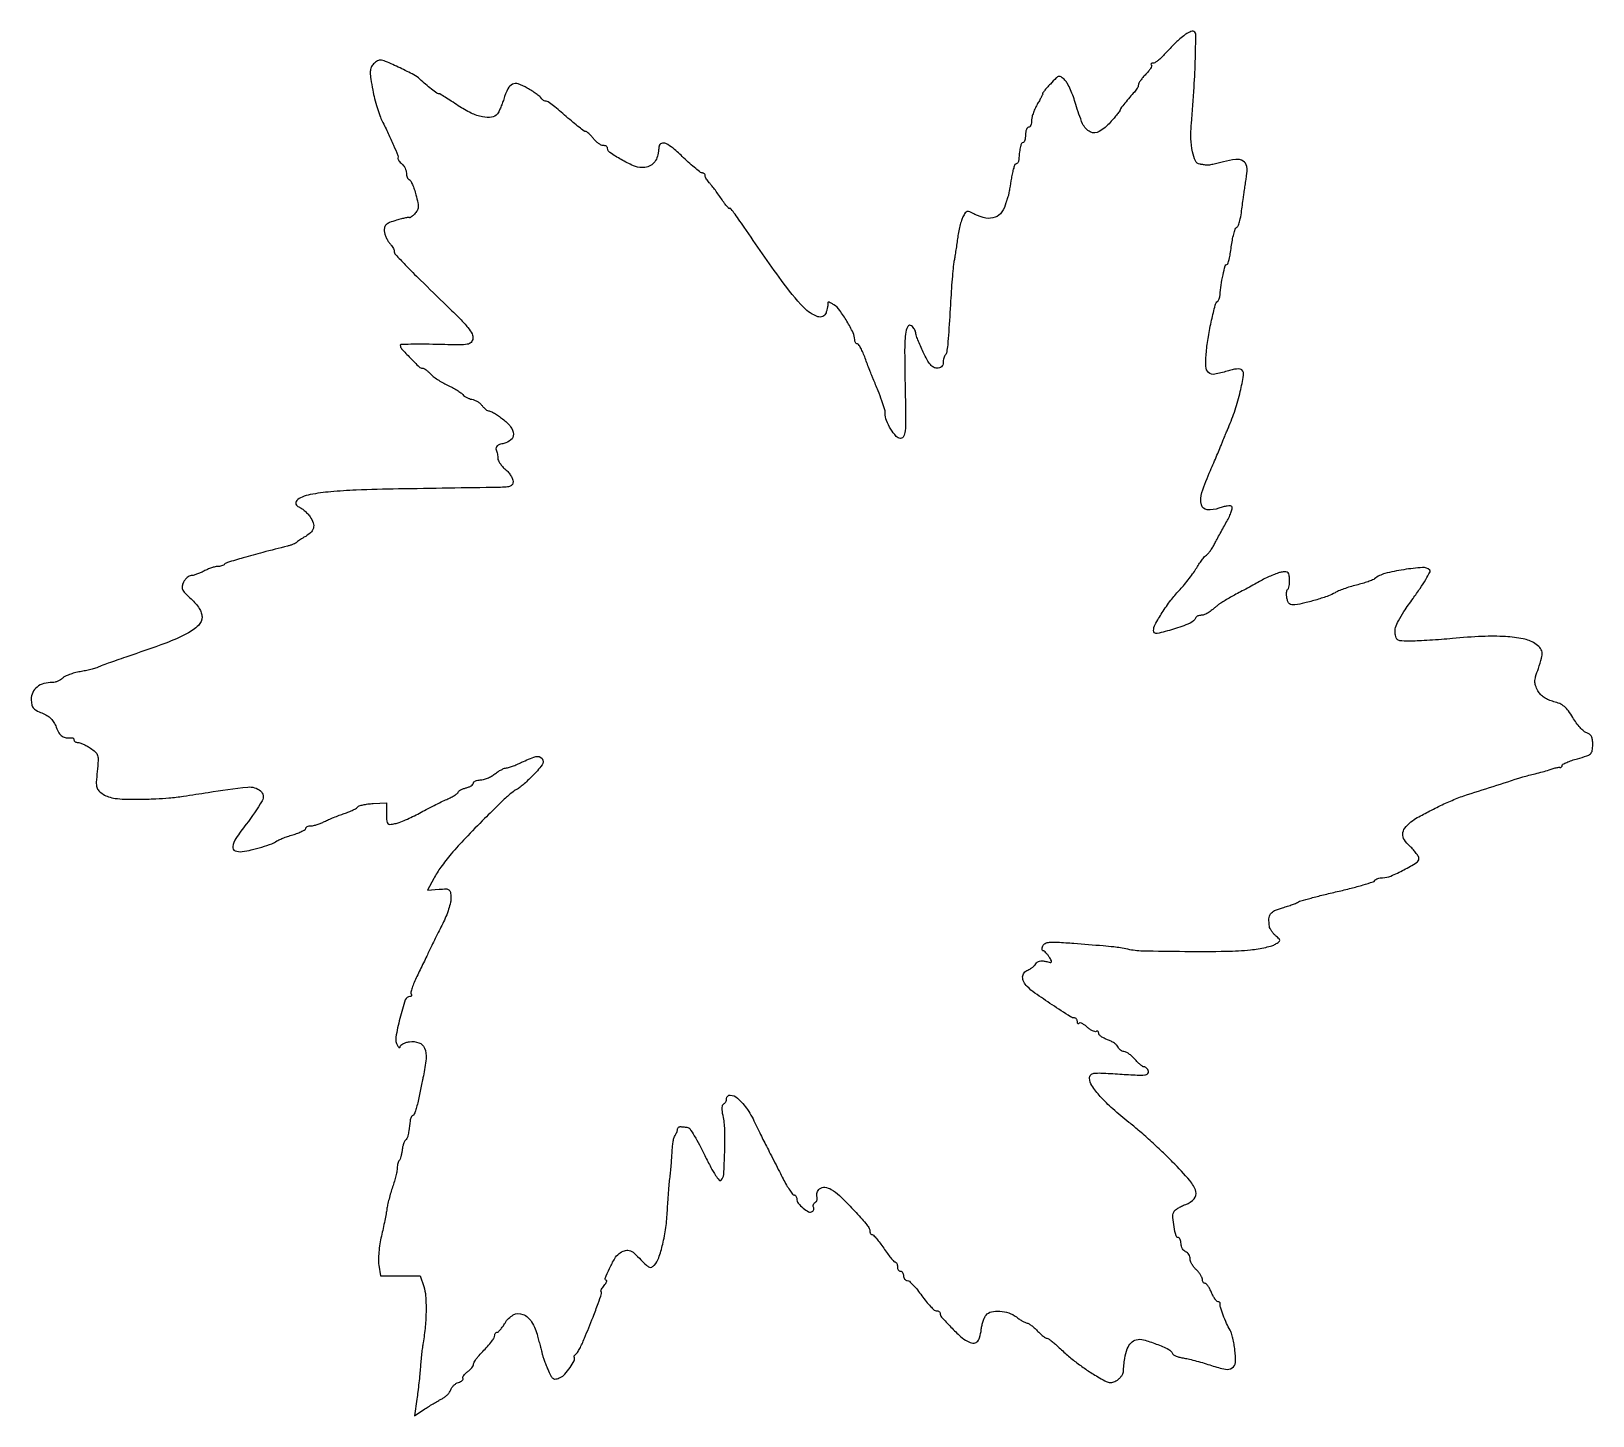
# Model space of a CAD drawing. Extents: x 0 to 512, y 0 to 453.
import ezdxf

# ---------------------------------------------------------------- set-up
doc = ezdxf.new("R2010")
doc.units = 0

msp = doc.modelspace()

# ---------------------------------------------------------------- linework, layer by layer
msp.add_lwpolyline([(377.879077, 452.004453, 0.006405), (376.250128, 450.631215, 0.015338), (375.087496, 449.561258, 0.010354), (373.754947, 448.202079, 0.00164), (371.204545, 445.472727, -0.022375), (370.24348, 444.526126, -0.026657), (369.254025, 443.726364, -0.026981), (368.364289, 443.152898, -0.130375), (367.787879, 443, 0.054381), (367.399441, 442.957627, 0.163687), (367.174053, 442.82197, 0.257031), (367.133659, 442.624046, 0.12148), (367.272727, 442.393939, -0.296678), (367.354714, 442.006595, -0.043441), (366.984186, 441.249337, -0.037451), (366.330395, 440.327224, -0.02345), (365.439394, 439.348485, 0.019351), (364.505454, 438.339314, 0.023665), (363.716572, 437.324283, 0.023136), (363.144796, 436.426509, 0.130949), (363, 435.883117, -0.088463), (362.913383, 435.397384, -0.034304), (362.632812, 434.77166, -0.032633), (362.228359, 434.119818, -0.034696), (361.75, 433.540163, 0.011717), (360.180286, 431.806747, 0.00979), (358.594214, 429.896205, 0.004383), (357.166055, 428.073128, 0.165424), (357, 427.584956, -0.166475), (356.912102, 427.328275, -0.003461), (356.0647, 426.251538, -0.007688), (355.036235, 425.00305, -0.005053), (353.816001, 423.596387, -0.074928), (350.186341, 420.5604, -0.262644), (347.249551, 420.462553, -0.17209), (344.744935, 423.153367, -0.033459), (342.486748, 429.5, 0.017978), (341.703522, 431.937531, 0.018245), (340.750636, 434.300317, 0.018367), (339.773759, 436.289212, 0.068135), (338.953351, 437.415972, 0.036181), (337.746414, 438.502753, 0.232977), (336.965613, 438.663424, 0.132415), (336.099151, 438.169456, 0.0095), (334.155041, 436.165972, 0.006124), (333.047845, 434.951225, 0.011204), (332.179872, 433.930004, 0.00686), (331.530851, 433.107977, 0.621878), (331.584092, 433, -0.542187), (331.663402, 432.87819, -0.009937), (331.274981, 432.045313, -0.014675), (330.721647, 430.996822, -0.008147), (329.98904, 429.75, 0.026842), (329.230257, 428.340555, 0.023449), (328.588462, 426.79375, 0.024138), (328.141434, 425.339059, 0.062133), (328.003738, 424.25, -0.042505), (327.928937, 423.388611, -0.062087), (327.707348, 422.660937, -0.081463), (327.38265, 422.16769, -0.209499), (327, 422, 0.226478), (326.617064, 421.817169, 0.074992), (326.29375, 421.265625, 0.057076), (326.073116, 420.457356, 0.038131), (326, 419.5, -0.029839), (325.942789, 418.5422, -0.046466), (325.768761, 417.734375, -0.058827), (325.515685, 417.171555, -0.263536), (325.212804, 417, 0.285421), (324.734519, 416.70276, 0.053315), (324.361998, 415.689012, 0.03186), (324.047896, 413.981553, 0.008666), (323.771361, 411.25, -0.0589), (323.673855, 410.77199, -0.073326), (323.470628, 410.367188, -0.088056), (323.197328, 410.09494, -0.153133), (322.894606, 410, 0.303575), (322.554577, 409.772594, 0.019856), (322.125401, 408.604688, 0.023467), (321.708203, 407.070573, 0.014868), (321.360206, 405.25, -0.001199), (320.800049, 401.812478, -0.008729), (320.498518, 400.16842, -0.018169), (320.261373, 399.17874, -0.048069), (320, 398.5, 0.025132), (319.892725, 398.255456, 0.011472), (319.77631, 397.926563, 0.011327), (319.669248, 397.57373, 0.015305), (319.589565, 397.25, -0.099291), (318.277963, 394.221258, -0.152538), (316.040392, 392.479462, -0.136745), (313.012639, 392.215673, -0.073552), (309.442363, 393.445524, 0.018276), (307.737624, 394.252315, 0.15249), (306.898608, 394.338899, 0.193019), (306.261194, 393.920227, 0.032438), (305.491009, 392.645308, 0.04417), (304.999547, 391.450707, 0.014233), (304.481745, 389.605255, 0.014072), (304.019827, 387.50955, 0.015324), (303.69132, 385.449784, -0.003073), (303.411866, 383.371386, -0.002756), (303.096969, 381.219624, -0.002763), (302.793, 379.291319, -0.008652), (302.559117, 378, 0.024646), (302.332048, 376.468549, 0.003139), (302.027088, 373.15, 0.003672), (301.71857, 369.203488, 0.003048), (301.446741, 365, -0.000979), (300.836518, 354.915911, -0.009571), (300.488846, 350.661526, -0.018573), (300.158989, 348.283353, -0.153805), (299.661478, 347.328145, 0.097749), (299.406883, 346.948327, 0.034129), (299.194309, 346.322434, 0.032347), (299.048782, 345.583709, 0.032471), (299, 344.833333, -0.087221), (298.863092, 344.054472, -0.123665), (298.470999, 343.474014, -0.11482), (297.825882, 343.119914, -0.068445), (296.953995, 343, -0.136824), (295.861348, 343.304705, -0.080001), (294.817715, 344.190153, -0.050792), (293.727194, 345.763634, -0.01721), (292.463764, 348.25, -0.007439), (291.52698, 350.342964, -0.009662), (290.73466, 352.289032, -0.007635), (290.131129, 353.931931, -0.082215), (290.009769, 354.627555, 0.093143), (289.908646, 355.141129, 0.041861), (289.599906, 355.758321, 0.039519), (289.153816, 356.374661, 0.04317), (288.628208, 356.893597, 0.477509), (287.401329, 356.647114, 0.095394), (286.658612, 354.170285, 0.026624), (286.378443, 348.324023, 0.003747), (286.533539, 336.25, -0.002132), (286.693965, 326.271298, -0.02578), (286.541599, 322.439012, -0.088331), (286.046418, 320.632175, -0.289477), (285.045991, 320, -0.215748), (283.581486, 320.662778, -0.043393), (281.843967, 323.025414, -0.044977), (280.450392, 325.856102, -0.092155), (280, 328.279005, 0.073734), (279.794226, 329.666806, 0.011358), (278.923151, 332.320967, 0.011476), (277.665932, 335.633058, 0.006932), (276.032841, 339.5, -0.009271), (275.584318, 340.576061, -0.002467), (274.909752, 342.307813, -0.002501), (274.162207, 344.284766, -0.002575), (273.441808, 346.25, 0.015065), (272.722545, 348.07011, 0.022686), (271.97779, 349.604688, 0.019075), (271.286684, 350.769902, 0.254625), (270.864142, 351, -0.153158), (270.534579, 351.103375, -0.098073), (270.253842, 351.394423, -0.080716), (270.064428, 351.829316, -0.062502), (270, 352.342716, 0.112579), (269.476628, 354.637725, 0.02223), (267.466495, 358.380337, 0.023403), (265.102694, 361.955963, 0.088664), (263.172932, 363.801171, 0.021208), (262.314278, 364.320233, 0.052812), (261.638084, 364.602773, 0.138997), (261.261134, 364.608065, 0.41633), (261.145912, 364.406641, -0.087174), (261.19342, 363.910663, -0.021335), (261.093948, 363.093112, -0.02121), (260.897163, 362.152115, -0.019753), (260.617474, 361.20821, -0.422776), (257.865486, 359.901667, -0.113114), (253.349158, 362.873467, -0.035358), (245.967327, 371.76573, -0.006495), (233.75, 389.276792, 0.005428), (231.926901, 391.901752, 0.010343), (230.395312, 393.964934, 0.007682), (229.188305, 395.474032, 0.703243), (229, 395.40636, -0.651594), (228.824823, 395.32901, -0.029493), (228.208526, 395.96123, -0.02018), (227.340635, 397.04926, -0.009527), (226.305622, 398.517865, 0.006338), (225.178297, 400.139316, 0.006495), (224.019191, 401.718418, 0.006319), (222.978538, 403.062536, 0.026986), (222.305622, 403.821429, -0.031643), (221.80597, 404.395597, -0.031776), (221.383526, 405.027455, -0.033485), (221.088804, 405.624046, -0.09829), (221, 406.071429, 0.100426), (220.928101, 406.425788, 0.098261), (220.723525, 406.727232, 0.097612), (220.418022, 406.929157, 0.097667), (220.058808, 407, -0.164128), (219.482635, 407.194369, -0.007857), (217.862214, 408.46875, -0.012161), (215.9691, 410.084315, -0.008396), (213.902715, 412, 0.016234), (210.43428, 415.115837, 0.066027), (208.047611, 416.637447, 0.195943), (206.616847, 416.707216, 0.285197), (205.847686, 415.75, -0.000832), (205.779549, 415.198468, -0.000572), (205.70055, 414.573438, -0.000577), (205.623136, 413.972057, -0.001176), (205.560687, 413.5, -0.080191), (204.964081, 411.528962, -0.098771), (203.802426, 410.003611, -0.100976), (202.167107, 409.063462, -0.087451), (200.206326, 408.775071, -0.095405), (197.440591, 409.389648, -0.026798), (193.463664, 411.37229, -0.021027), (189.765727, 413.680973, -0.247538), (189, 415.132886, 0.16149), (188.890315, 415.463635, 0.096416), (188.580695, 415.745285, 0.077861), (188.118493, 415.935538, 0.058836), (187.57258, 416, -0.116049), (186.898522, 416.158584, -0.039326), (186.029082, 416.680629, -0.036611), (185.125358, 417.430378, -0.03465), (184.32258, 418.317035, 0.019122), (183.572088, 419.1995, 0.025786), (182.824268, 419.93375, 0.024664), (182.164155, 420.462514, 0.181724), (181.781312, 420.567035, -0.185673), (181.317449, 420.697493, -0.005131), (179.624873, 421.988442, -0.009903), (177.652596, 423.58875, -0.006557), (175.449461, 425.5, 0.007865), (173.229509, 427.415688, 0.011386), (171.204744, 429.03125, 0.007195), (169.474708, 430.309411, 0.156742), (168.881674, 430.5, -0.090271), (168.464052, 430.576017, -0.049887), (167.997873, 430.806867, -0.047548), (167.557201, 431.145016, -0.055562), (167.213525, 431.544654, 0.075373), (166.716421, 432.078575, 0.012077), (165.575728, 432.939416, 0.013123), (164.170163, 433.892954, 0.011175), (162.640017, 434.82582, 0.046824), (159.676289, 436.19066, 0.197585), (157.761812, 436.09071, 0.171915), (156.305371, 434.641797, 0.034023), (154.920829, 431.170008, -0.011392), (154.404963, 429.684476, -0.012143), (153.832104, 428.255613, -0.011788), (153.281687, 427.052782, -0.053818), (152.873624, 426.402292, -0.192009), (150.945311, 425.288976, -0.087357), (147.985309, 425.378017, -0.061994), (144.245441, 426.65139, -0.033588), (140.019847, 429.066066, 0.003901), (137.71118, 430.573697, 0.005925), (135.679181, 431.844407, 0.002477), (133.92879, 432.898519, 0.135086), (133.560028, 433, -0.159256), (132.952667, 433.198486, -0.007604), (131.223534, 434.504616, -0.012628), (129.311525, 436.074298, -0.011787), (127.43578, 437.774057, 0.069949), (125.49092, 439.162861, 0.009077), (120.913082, 441.444042, 0.007513), (116.210071, 443.595909, 0.101705), (114.372445, 443.990231, 0.10387), (113.848725, 443.884976, 0.040995), (113.195963, 443.539083, 0.038326), (112.529248, 443.036614, 0.038926), (111.950776, 442.440688, 0.103677), (111.359489, 441.321673, 0.070486), (111.159625, 439.890488, 0.03918), (111.330079, 437.772567, 0.008699), (111.967175, 434.190688, 0.013904), (112.60102, 431.372465, 0.011839), (113.421936, 428.437265, 0.012003), (114.296666, 425.801163, 0.032753), (115.079254, 424, -0.008255), (117.077225, 419.955705, -0.01017), (118.800543, 416.117405, -0.005362), (120.190133, 412.745897, -0.162849), (120.241807, 411.845912, 0.176357), (120.269676, 411.513386, 0.042672), (120.547423, 411.026069, 0.038589), (120.983032, 410.487899, 0.030127), (121.531971, 409.973467, -0.062107), (122.093877, 409.37514, -0.044161), (122.568766, 408.58595, -0.044574), (122.89249, 407.737112, -0.068923), (123, 406.960889, 0.049057), (123.069932, 406.249839, 0.055349), (123.277028, 405.595803, 0.063231), (123.58177, 405.091467, 0.141233), (123.943073, 404.833333, -0.187128), (124.376619, 404.460895, -0.019602), (124.972088, 403.234118, -0.022159), (125.57975, 401.659887, -0.015991), (126.121785, 399.857283, -0.012948), (126.755532, 397.201167, -0.069688), (126.85798, 395.722518, -0.114527), (126.523651, 394.634159, -0.064916), (125.678711, 393.535854, -0.01306), (125.034054, 392.924023, -0.026888), (124.493121, 392.48713, -0.039383), (124.111282, 392.254643, -0.559025), (124, 392.32307, 0.457604), (123.841085, 392.460348, 0.010873), (122.751563, 392.27603, 0.016379), (121.380006, 391.966315, 0.009442), (119.75, 391.50865, 0.018195), (117.476658, 390.732522, 0.092538), (116.3414, 390.036595, 0.15591), (115.835646, 389.167412, 0.084016), (115.773072, 387.917398, 0.045312), (115.985168, 386.913366, 0.029752), (116.399776, 385.805925, 0.029906), (116.937281, 384.76717, 0.049606), (117.523072, 383.974506, -0.025296), (118.088755, 383.282061, -0.027103), (118.56775, 382.551295, -0.028029), (118.90696, 381.883472, -0.102363), (119.005437, 381.421259, 0.185692), (119.441895, 380.306247, 0.006676), (122.633898, 376.904892, 0.007683), (127.590134, 371.918597, 0.001662), (136.317673, 363.460317, -0.006951), (140.658485, 359.163448, -0.026604), (143.176143, 356.312447, -0.042815), (144.544785, 354.24434, -0.161427), (144.817673, 352.735669, -0.157177), (144.205278, 351.477409, -0.163289), (142.982642, 350.837281, -0.043391), (140.377445, 350.649714, -0.002786), (132.75, 350.805527, 0.004641), (128.2445, 350.88084, 0.007743), (124.451562, 350.850291, 0.002395), (121.222419, 350.758786, 0.404546), (121, 350.528877, 0.185905), (121.431052, 349.409611, 0.008571), (124.270508, 346.376109, 0.008363), (127.21657, 343.43499, 0.194351), (128.293383, 343, -0.123138), (128.774125, 342.879782, -0.032257), (129.454957, 342.458062, -0.030758), (130.19215, 341.861235, -0.027253), (130.882705, 341.155104, 0.049301), (131.776224, 340.318487, 0.017637), (133.199919, 339.30483, 0.0173), (134.84998, 338.295752, 0.01959), (136.5, 337.447003, -0.014048), (138.104673, 336.643939, -0.015216), (139.61875, 335.771933, -0.014849), (140.866954, 334.949398, -0.068337), (141.5, 334.361053, 0.067297), (142.026993, 333.869237, 0.035448), (142.79375, 333.403738, 0.034506), (143.660927, 333.031185, 0.044666), (144.5, 332.819154, -0.062008), (145.361256, 332.569537, -0.038313), (146.296344, 332.079689, -0.037955), (147.159871, 331.44343, -0.054688), (147.806704, 330.75, 0.033866), (148.381257, 330.080308, 0.036785), (149.026256, 329.514063, 0.039644), (149.645675, 329.119053, 0.122721), (150.123426, 329, -0.119008), (150.701193, 328.860507, -0.01469), (151.845276, 328.23076, -0.016683), (153.178135, 327.384091, -0.013081), (154.566722, 326.381311, -0.061594), (157.17611, 323.82749, -0.157816), (158.096284, 321.383397, -0.231008), (157.273033, 319.473747, -0.128786), (154.945185, 318.339037, 0.029562), (153.580136, 317.981014, 0.093479), (152.755034, 317.528088, 0.162652), (152.401178, 316.963526, 0.152108), (152.445185, 316.28225, -0.02676), (152.657814, 315.62503, -0.017121), (152.837023, 314.842593, -0.017203), (152.960262, 314.061641, -0.030537), (153, 313.411599, 0.118061), (153.166171, 312.71766, 0.03429), (153.734375, 311.766785, 0.032398), (154.543204, 310.749942, 0.029602), (155.5, 309.813051, -0.037339), (156.456626, 308.846915, -0.036633), (157.265625, 307.743333, -0.039019), (157.826081, 306.670322, -0.10118), (158, 305.819665, -0.133549), (157.751383, 304.905458, -0.166797), (157.08778, 304.336002, -0.077377), (155.775137, 304.036679, -0.013751), (153.25, 303.929925, 0.000545), (120.401752, 303.409501, 0.005332), (106.52915, 303.026577, 0.012842), (98.198064, 302.493142, 0.02396), (91.501834, 301.566322, 0.048292), (88.805374, 300.785236, 0.10865), (87.051344, 299.598294, 0.279064), (86.800946, 298.452486, 0.233023), (87.69735, 297.558958, -0.070228), (88.52207, 297.144023, -0.027484), (89.529955, 296.359659, -0.026548), (90.542973, 295.378624, -0.029857), (91.404623, 294.331764, -0.073414), (92.454335, 292.327187, -0.156099), (92.499588, 290.595763, -0.140951), (91.516904, 289.040913, -0.055769), (89.433169, 287.566831, 0.011627), (88.656412, 287.114299, 0.01253), (87.920993, 286.636846, 0.012122), (87.31166, 286.197099, 0.056931), (87, 285.899029, -0.104047), (86.65834, 285.628623, -0.018564), (85.9125, 285.29104, -0.019352), (84.993788, 284.956507, -0.016396), (84, 284.673193, 0.002994), (75.933257, 282.605534, 0.005825), (69.523927, 280.841668, 0.002929), (64.390182, 279.331679, 0.123999), (63.41641, 278.749744, -0.080761), (63.016303, 278.461543, -0.03745), (62.4218, 278.218428, -0.035837), (61.744546, 278.051486, -0.04156), (61.083333, 277.993839, 0.061145), (60.282708, 277.892399, 0.01928), (59.123714, 277.550673, 0.018936), (57.848502, 277.066095, 0.019932), (56.635693, 276.493839, -0.017327), (55.440006, 275.922032, -0.017705), (54.216064, 275.438815, -0.017765), (53.126446, 275.095676, -0.067492), (52.420877, 275, 0.125296), (51.820998, 274.847278, 0.052638), (51.130468, 274.371036, 0.047613), (50.462849, 273.677974, 0.045068), (49.924456, 272.858845, 0.076025), (49.469807, 271.57209, 0.154379), (49.595339, 270.517347, 0.087127), (50.397732, 269.340996, 0.01418), (52.389272, 267.409828, -0.026833), (53.951222, 265.816621, -0.043049), (55.080815, 264.286059, -0.051869), (55.770627, 262.843715, -0.085824), (56, 261.517257, -0.203908), (54.793902, 258.682762, -0.069947), (51.103196, 256.011385, -0.0339), (44.139453, 252.909178, -0.006397), (31, 248.283136, 0.002545), (28.015498, 247.258151, 0.003163), (25.251204, 246.273376, 0.002581), (22.940687, 245.420224, 0.023861), (21.961545, 244.99862, -0.042137), (21.092243, 244.66137, -0.00983), (19.581553, 244.249455, -0.010069), (17.818427, 243.843321, -0.009724), (16.019828, 243.50335, 0.022767), (14.232943, 243.117079, 0.023383), (12.504734, 242.572662, 0.023926), (11.057128, 241.961001, 0.084645), (10.236855, 241.379712, -0.057466), (9.570828, 240.851407, -0.038909), (8.709737, 240.40529, -0.039091), (7.796926, 240.100677, -0.061063), (6.975624, 240, 0.067368), (4.148993, 239.617415, 0.099397), (1.920286, 238.493125, 0.114377), (0.505529, 236.735302, 0.112956), (0, 234.526131, 0.04335), (0.150073, 232.798444, 0.121913), (0.636777, 231.696529, 0.106335), (1.626719, 230.862079, 0.028655), (3.503221, 229.998736, -0.042026), (5.169133, 229.177688, -0.060565), (6.463004, 228.167487, -0.062297), (7.451546, 226.90027, -0.047805), (8.20411, 225.31209, 0.048411), (9.080344, 223.468688, 0.108737), (10.138527, 222.348836, 0.120934), (11.490369, 221.845573, 0.068177), (13.25, 221.881579, -0.112625), (13.535898, 221.862193, -0.117903), (13.779687, 221.720422, -0.111235), (13.942775, 221.475677, -0.091814), (14, 221.166667, 0.151614), (14.098635, 220.84886, 0.098342), (14.37624, 220.578125, 0.081247), (14.791106, 220.3955, 0.063219), (15.280818, 220.333333, -0.086028), (15.955008, 220.21647, -0.020239), (17.020015, 219.78647, -0.020259), (18.221155, 219.184283, -0.018703), (19.402893, 218.47167, -0.039881), (21.050901, 217.193276, -0.137643), (21.759548, 216.057293, -0.086883), (21.9405, 214.43159, -0.010416), (21.63868, 210.817177, 0.010405), (21.342725, 207.273939, 0.080794), (21.505784, 205.627462, 0.135284), (22.165028, 204.499435, 0.048271), (23.632335, 203.321334, 0.067839), (25.346006, 202.504985, 0.041803), (27.526603, 202.004661, 0.028609), (30.510179, 201.751107, 0.00971), (34.86573, 201.715582, 0.005877), (40.873568, 201.853898, 0.0155), (45.168224, 202.136766, 0.012553), (49.916313, 202.718312, 0.002792), (58, 203.961243, -0.012832), (71.001806, 205.693931, -0.20352), (75.175834, 204.426799, -0.369136), (75.722408, 201.189662, -0.03008), (70.479855, 193.528529, 0.017202), (67.109728, 188.865853, 0.111522), (66.069905, 186.179619, 0.347064), (66.837882, 184.841141, 0.127602), (69.147655, 184.543998, 0.027004), (72.14752, 185.089523, 0.015955), (75.66067, 186.045902, 0.014076), (78.879942, 187.133665, 0.075121), (80.5, 188.027048, -0.061558), (81.13009, 188.397038, -0.009844), (82.454687, 188.938904, -0.010765), (84.04953, 189.515817, -0.009252), (85.75, 190.055013, 0.017052), (87.378478, 190.599474, 0.025705), (88.751562, 191.193244, 0.023374), (89.779647, 191.763314, 0.260079), (90, 192.158288, -0.196788), (90.131851, 192.480321, -0.085811), (90.514062, 192.754557, -0.065919), (91.080184, 192.941864, -0.046122), (91.75, 193.006161, 0.054819), (92.604981, 193.103229, 0.02083), (93.765353, 193.417174, 0.020333), (95.009075, 193.866303, 0.023428), (96.15333, 194.396705, -0.016317), (97.441741, 195.016326, -0.0075), (99.157204, 195.742896, -0.007419), (100.98657, 196.454119, -0.010186), (102.65333, 197.035456, 0.015309), (104.16914, 197.581628, 0.018957), (105.54232, 198.18559, 0.017571), (106.641357, 198.768154, 0.118164), (107.086483, 199.189354, -0.172516), (107.561634, 199.551582, -0.023045), (108.797158, 199.885029, -0.024444), (110.353415, 200.149998, -0.018308), (112.086483, 200.294442), (116.5, 200.5), (116.5, 196.82414, 0.01467), (116.566186, 194.568845, 0.168317), (116.900605, 193.760313, 0.234438), (117.6077, 193.474158, 0.030429), (119.269089, 193.702958, 0.040157), (120.67992, 194.105542, 0.011944), (122.761338, 194.942013, 0.011898), (125.063259, 195.997178, 0.012585), (127.269089, 197.14211, -0.005309), (129.546209, 198.366432, -0.004043), (132.064982, 199.660549, -0.004088), (134.446048, 200.835369, -0.009567), (136.25, 201.664982, 0.015487), (137.686772, 202.346455, 0.022839), (138.898438, 203.039447, 0.019543), (139.81418, 203.671708, 0.236106), (140, 204.043282, -0.229716), (140.158106, 204.369257, -0.041802), (140.734375, 204.750154, -0.037526), (141.542467, 205.116349, -0.026145), (142.5, 205.410644, 0.034719), (143.457085, 205.722843, 0.046776), (144.265625, 206.141941, 0.05533), (144.827615, 206.598489, 0.196992), (145, 207.019052, -0.2115), (145.166885, 207.39593, -0.079586), (145.660937, 207.718378, -0.060834), (146.388581, 207.941782, -0.041646), (147.25, 208.022236, 0.065308), (148.290732, 208.169229, 0.030959), (149.573438, 208.612376, 0.030036), (150.877677, 209.249802, 0.037305), (152, 210, -0.022139), (153.05179, 210.750134, -0.023573), (154.144515, 211.387624, -0.024012), (155.130481, 211.843354, -0.092189), (155.789838, 211.977764, 0.070848), (156.509153, 212.092886, 0.012914), (157.790646, 212.526087, 0.013665), (159.274808, 213.117397, 0.012027), (160.789838, 213.813171, -0.037374), (165.43984, 215.669672, -0.31444), (167.479628, 215.029386, -0.335606), (167.499708, 212.969335, -0.039409), (164.28741, 209.281719, -0.006107), (162.739413, 207.801009, -0.007862), (161.279254, 206.480423, -0.006201), (160.029469, 205.412438, -0.065911), (159.46465, 205.055892, 0.054894), (158.013551, 204.183824, 0.019816), (156.155613, 202.649032, 0.011186), (153.427303, 200.094907, 0.002197), (148.649632, 195.37608, 0.006661), (142.354857, 188.934583, 0.014308), (137.714764, 183.769884, 0.018405), (134.321275, 179.455839, 0.034972), (131.976659, 175.714496), (129.958057, 171.928993), (133.729029, 172.214496, -0.01654), (136.042254, 172.312845, -0.158477), (136.971351, 172.020421, -0.202729), (137.432187, 171.271296, -0.029665), (137.6, 169.455274, -0.064069), (137.453309, 167.917932, -0.020615), (136.85369, 165.702449, -0.020182), (135.976091, 163.267309, -0.021301), (134.918946, 160.955274, 0.001705), (133.733554, 158.610295, 0.001362), (132.471105, 156.074362, 0.001376), (131.315172, 153.720172, 0.00348), (130.491182, 152, -0.001576), (129.691788, 150.314735, -0.000695), (128.624834, 148.091538, -0.000688), (127.487238, 145.737856, -0.000925), (126.450059, 143.60949, 0.014636), (125.571454, 141.673474, 0.020852), (124.915043, 139.903092, 0.017507), (124.496372, 138.438034, 0.201908), (124.58684, 137.85949, -0.085834), (124.718844, 137.531215, -0.16468), (124.686547, 137.252475, -0.179875), (124.496313, 137.066874, -0.104662), (124.180337, 137, 0.322448), (122.653111, 135.900813, 0.017504), (120.869181, 129.881149, 0.020775), (119.551761, 123.747091, 0.176803), (120.047611, 121.021796, 0.030865), (120.394324, 120.50584, 0.131137), (120.686216, 120.280875, 0.365509), (120.879773, 120.341812, 0.135366), (120.969591, 120.636501, -0.210122), (121.19023, 121.103991, -0.059064), (121.872771, 121.568561, -0.048672), (122.850087, 121.96159, -0.034855), (124.001545, 122.213534, -0.122575), (127.105301, 121.907746, -0.213438), (128.941851, 120.152718, -0.120539), (129.460599, 116.663903, -0.031099), (128.57855, 111, 0.001679), (128.295387, 109.692724, 0.000498), (127.871171, 107.692188, 0.0005), (127.398991, 105.443346, 0.00054), (126.943223, 103.25, -0.012265), (126.475595, 101.23768, -0.019418), (125.966516, 99.542187, -0.014201), (125.470878, 98.221094, -0.304815), (125.141906, 98, 0.2073), (124.852407, 97.874584, 0.067111), (124.575444, 97.485938, 0.053757), (124.350886, 96.919978, 0.038272), (124.21939, 96.25, -0.003837), (123.812553, 93.011555, -0.025688), (123.51572, 91.416675, -0.055156), (123.180983, 90.486905, -0.120517), (122.698767, 89.909319, 0.124145), (122.370829, 89.510767, 0.029867), (122.049559, 88.710506, 0.028849), (121.781344, 87.719683, 0.025121), (121.613833, 86.657719, -0.020124), (121.456367, 85.590262, -0.022798), (121.218107, 84.583082, -0.02279), (120.940327, 83.754439, -0.104472), (120.665067, 83.331733, 0.09621), (120.409169, 82.952477, 0.034527), (120.195363, 82.333754, 0.032716), (120.049053, 81.605546, 0.03323), (120, 80.868281, -0.048088), (119.906215, 79.895393, -0.01124), (119.556724, 78.292531, -0.011487), (119.068631, 76.458732, -0.011049), (118.490975, 74.625164, 0.01), (117.884879, 72.715316, 0.008192), (117.311734, 70.65176, 0.008292), (116.847221, 68.736612, 0.021545), (116.595594, 67.340217, -0.012393), (116.355825, 65.854319, -0.00358), (115.912289, 63.571814, -0.003598), (115.375251, 61.005445, -0.00383), (114.81199, 58.5, 0.01866), (114.316907, 55.94614, 0.016113), (113.98458, 53.234375, 0.01641), (113.84336, 50.755238, 0.044504), (113.95737, 49), (114.5, 45.5), (120.991223, 45.5), (127.482446, 45.5), (128.682372, 42, -0.064587), (129.314091, 38.904059, -0.020849), (129.457588, 34.215768, -0.020127), (129.182462, 28.861866, -0.019606), (128.477113, 23.5, 0.010839), (128.253695, 22.004818, 0.00413), (128.004818, 19.9125, 0.004087), (127.771713, 17.63414, 0.004997), (127.592475, 15.5, -0.005581), (127.396044, 13.19347, -0.003049), (127.106315, 10.368913, -0.003037), (126.776957, 7.502202, -0.004829), (126.456547, 5.053745), (125.69027, -0.39251), (129.095135, 1.857708, -0.006594), (130.56218, 2.799694, -0.00539), (132.155112, 3.769401, -0.005448), (133.640128, 4.629865, -0.014237), (134.730778, 5.20572, 0.047744), (135.626548, 5.758295, 0.038445), (136.473813, 6.508932, 0.039796), (137.152772, 7.332595, 0.075772), (137.531931, 8.100604, -0.07598), (137.894532, 8.834311, -0.049449), (138.511497, 9.55285, -0.04869), (139.272282, 10.149647, -0.06523), (140.065673, 10.520844, 0.039796), (140.784548, 10.813724, 0.06824), (141.316895, 11.180036, 0.102797), (141.589996, 11.557009, 0.248869), (141.568082, 11.889842, -0.229446), (141.528444, 12.275229, -0.064159), (141.814295, 12.828703, -0.050845), (142.341831, 13.446844, -0.034562), (143.053561, 14.038604, 0.029402), (143.798557, 14.645142, 0.034162), (144.428233, 15.30711, 0.03649), (144.871964, 15.929769, 0.137407), (145, 16.386871, -0.101261), (145.09604, 16.856229, -0.029496), (145.42699, 17.519794, -0.028333), (145.897255, 18.240292, -0.026908), (146.453582, 18.916112, 0.002443), (149.578047, 22.354245, 0.017123), (151.034914, 24.089144, 0.034898), (151.784628, 25.198039, 0.131941), (152, 26, -0.076905), (152.059111, 26.382036, -0.089774), (152.230415, 26.70625, -0.100767), (152.48525, 26.922989, -0.126654), (152.784392, 27, 0.195403), (153.18737, 27.163738, 0.023293), (153.858937, 27.88125, 0.025002), (154.604961, 28.850945, 0.018053), (155.340929, 30, -0.13308), (158.066069, 32.656412, -0.226243), (161.178959, 32.85287, -0.163357), (164.069603, 30.389202, -0.072223), (166.033094, 25.704998, 0.000068), (166.486992, 23.948407, 0.000063), (166.952792, 22.147718, 0.000063), (167.36756, 20.54598, 0.000214), (167.639033, 19.5, 0.019533), (167.937547, 18.512026, 0.007207), (168.432421, 17.143154, 0.00713), (169.01618, 15.662621, 0.008516), (169.609725, 14.285204, 0.019686), (170.52023, 12.462458, 0.140023), (171.208249, 11.768182, 0.193336), (172.044428, 11.659093, 0.043852), (173.41994, 12.145476, 0.09957), (174.982967, 13.275581, 0.037246), (176.675286, 15.403591, 0.033585), (177.986188, 17.639703, 0.226973), (178.007059, 18.888197, -0.198306), (177.999723, 19.080458, -0.061899), (178.134941, 19.342078, -0.050972), (178.37488, 19.625483, -0.037448), (178.69219, 19.888197, 0.105589), (179.124627, 20.358277, 0.011647), (179.842812, 21.642158, 0.013796), (180.628793, 23.232009, 0.01075), (181.397315, 25, 0.002498), (184.211462, 31.973705, 0.009017), (185.901541, 36.456697, 0.006064), (186.994107, 39.642702, 0.270222), (186.853553, 40.303412, -0.268392), (186.799272, 40.554367, -0.037828), (187.007012, 41.064056, -0.034745), (187.372261, 41.684435, -0.022793), (187.872445, 42.346305, 0.021535), (188.355009, 42.981534, 0.046925), (188.654949, 43.514227, 0.093368), (188.738079, 43.864781, 0.427942), (188.609025, 44, -0.528167), (188.192011, 44.61093, -0.016666), (189.601361, 47.887228, -0.021474), (191.317312, 51.163186, -0.100209), (192.723716, 52.75, -0.072239), (194.504549, 53.726623, -0.157993), (196.041614, 53.794291, -0.111195), (197.684286, 52.916251, -0.026716), (199.925188, 50.761588, 0.012581), (201.691288, 48.964692, 0.098281), (202.672314, 48.331797, 0.211465), (203.469933, 48.363538, 0.09072), (204.344872, 49.011588, 0.106376), (205.751812, 51.356658, 0.023821), (207.051555, 55.863076, 0.023915), (208.065563, 61.271211, 0.022255), (208.589085, 66.883024, -0.004177), (208.747435, 69.664398, -0.003062), (208.96777, 72.747271, -0.003094), (209.212335, 75.663718, -0.006859), (209.443007, 77.883024, 0.005108), (209.664294, 79.941908, 0.003346), (209.879176, 82.318763, 0.003365), (210.057442, 84.637262, 0.006451), (210.16393, 86.5, -0.015955), (210.286302, 88.10472, -0.01856), (210.507593, 89.61875, -0.017839), (210.785627, 90.874327, -0.0969), (211.085393, 91.5, 0.035769), (211.376729, 91.956044, 0.025954), (211.636199, 92.5, 0.026397), (211.829239, 93.045013, 0.050741), (211.914963, 93.5, -0.099538), (212.023819, 93.873972, -0.099494), (212.26877, 94.176875, -0.099425), (212.611887, 94.361767, -0.099254), (213, 94.4, -0.001839), (213.472086, 94.351037, -0.000899), (214.073666, 94.285313, -0.000892), (214.698941, 94.214733, -0.001293), (215.250778, 94.15, -0.219923), (215.915934, 93.740073, -0.009585), (217.41822, 91.377433, -0.014767), (219.107142, 88.411616, -0.009841), (220.872891, 84.922112, 0.008641), (222.84755, 80.996388, 0.025404), (224.3868, 78.393998, 0.034735), (225.570152, 76.851407, 0.43237), (226.231049, 76.831049, 0.183697), (227.055765, 78.667669, 0.007447), (227.380211, 86.06715, 0.013344), (227.396521, 93.353421, 0.047036), (226.843536, 98, -0.023846), (226.606715, 99.424237, -0.042377), (226.568234, 100.612065, -0.054248), (226.707935, 101.473854, -0.246338), (227.044274, 101.833333, 0.116161), (227.409821, 102.066026, 0.0683), (227.719256, 102.484896, 0.062454), (227.928706, 103.016814, 0.062675), (228, 103.583333, -0.431056), (229.211553, 104.727539, -0.170027), (231.582501, 103.741864, -0.06284), (234.871445, 99.949719, -0.044515), (237.575282, 95, 0.010844), (237.984489, 94.114028, 0.00156), (238.86528, 92.325, 0.00177), (239.921245, 90.215734, 0.001512), (241.048765, 88, -0.000097), (242.322935, 85.51351, -0.000059), (243.828376, 82.573437, -0.000059), (245.320799, 79.657085, -0.000105), (246.551612, 77.25, 0.012455), (247.643734, 75.23832, 0.018588), (248.705822, 73.542187, 0.013928), (249.651097, 72.230559, 0.233739), (250.11735, 72, -0.143294), (250.453941, 71.901515, -0.099573), (250.740722, 71.624658, -0.084113), (250.933947, 71.210661, -0.067313), (251, 70.722241, 0.16953), (251.48921, 69.320867, 0.052176), (253.080131, 67.699733, 0.052426), (254.893669, 66.496495, 0.264579), (256.062982, 66.538925, 0.087635), (256.392801, 66.833136, 0.094514), (256.591333, 67.215315, 0.100102), (256.628782, 67.625255, 0.111745), (256.5, 68, -0.125033), (256.380365, 68.380274, -0.100781), (256.442402, 68.805534, -0.090311), (256.67774, 69.211017, -0.077961), (257.051862, 69.532052, 0.103007), (257.427561, 69.888325, 0.081633), (257.668339, 70.394851, 0.078515), (257.740229, 70.971048, 0.08365), (257.627615, 71.528038, -0.106777), (257.535901, 72.120192, -0.069872), (257.672709, 72.79995, -0.065492), (258.007302, 73.460407, -0.069701), (258.495519, 73.996281, -0.202892), (260.167668, 74.499599, -0.102228), (262.302556, 73.811681, -0.058311), (265.018221, 71.823492, -0.019451), (268.5, 68.328128, -0.001893), (272.397966, 64.065718, -0.017949), (273.993152, 62.176025, -0.044044), (274.762265, 60.994814, -0.122896), (275, 60.042206, 0.070234), (275.056251, 59.643732, 0.085788), (275.220312, 59.305509, 0.099842), (275.463988, 59.078963, 0.137624), (275.75, 58.997824, -0.209588), (276.170932, 58.811814, -0.011089), (277.160938, 57.681509, -0.015899), (278.296082, 56.234946, -0.010768), (279.5, 54.519808, 0.010573), (280.70391, 52.803261, 0.01555), (281.839062, 51.352288, 0.010802), (282.829329, 50.215401, 0.203572), (283.25, 50.021984, -0.187896), (283.536534, 49.900581, -0.085386), (283.779688, 49.565833, -0.066671), (283.944693, 49.075655, -0.047928), (284, 48.5, 0.064853), (284.074694, 47.926543, 0.082425), (284.29375, 47.440625, 0.098894), (284.618646, 47.115568, 0.148195), (285, 47, -0.148195), (285.381354, 46.884432, -0.098894), (285.70625, 46.559375, -0.082425), (285.925306, 46.073457, -0.064853), (286, 45.5, 0.081367), (286.094438, 44.923523, 0.08896), (286.367188, 44.426865, 0.096614), (286.773106, 44.085999, 0.117644), (287.25, 43.953158, -0.176693), (287.920097, 43.679877, -0.018238), (289.160937, 42.468267, -0.020928), (290.568274, 40.86042, -0.015241), (292, 38.963988, 0.01557), (293.431729, 37.070148, 0.021503), (294.839063, 35.470288, 0.018842), (296.079437, 34.270776, 0.182566), (296.75, 34.01083, -0.057984), (297.228429, 33.950955, -0.076331), (297.634216, 33.782869, -0.094384), (297.907176, 33.536973, -0.162131), (298.004778, 33.25, 0.182915), (298.507783, 31.946183, 0.009977), (301.557174, 28.67279, 0.015449), (304.736568, 25.59006, 0.061997), (306.944098, 24.029918, 0.08459), (308.770756, 23.419267, 0.219302), (310.074311, 23.791186, 0.149239), (310.969511, 25.203907, 0.035673), (311.520367, 27.960931, -0.026144), (311.762981, 29.308236, -0.023776), (312.150761, 30.667089, -0.024507), (312.615186, 31.848574, -0.067399), (313.08842, 32.606539, -0.164243), (314.833688, 33.682567, -0.072133), (317.573062, 33.910175, -0.066508), (320.544132, 33.326633, -0.08446), (323, 32, 0.016837), (324.030469, 31.248465, 0.019598), (325.059375, 30.607301, 0.018971), (325.962448, 30.13699, 0.10102), (326.5, 30.004959, -0.12967), (327.027445, 29.843307, -0.022343), (327.898019, 29.247754, -0.023016), (328.88002, 28.436163, -0.018779), (329.85496, 27.482723, 0.016049), (330.816592, 26.531977, 0.020921), (331.758472, 25.7293, 0.019073), (332.58004, 25.135557, 0.147979), (333.028037, 25, -0.146561), (333.493777, 24.860485, -0.01501), (334.445669, 24.192188, -0.017714), (335.550474, 23.303228, -0.013246), (336.705172, 22.25, 0.013851), (339.75826, 19.471955, 0.015019), (342.881026, 16.943956, 0.014971), (346.159211, 14.600889, 0.01358), (349.678505, 12.377492, 0.01435), (352.056536, 11.054806, 0.072814), (353.485557, 10.559688, 0.118288), (354.647901, 10.614734, 0.06897), (355.928505, 11.187424, 0.045706), (356.727185, 11.794075, 0.043646), (357.415978, 12.54448, 0.046845), (357.903538, 13.319125, 0.103614), (358.083333, 13.990547, -0.02301), (358.533381, 18.42407, -0.05888), (359.376616, 21.533722, -0.08942), (360.63137, 23.531588, -0.147491), (362.32919, 24.546485, -0.130354), (364.678577, 24.51514, -0.023148), (368.892496, 23.123955, -0.020241), (372.960366, 21.376989, -0.200945), (374.17055, 20.019449, 0.184923), (374.510587, 19.613424, 0.032058), (375.431349, 19.175654, 0.031109), (376.635663, 18.779871, 0.023404), (378, 18.49118, -0.018007), (379.722238, 18.146128, -0.006928), (382.0875, 17.548227, -0.006849), (384.637797, 16.828252, -0.008383), (387, 16.082983, 0.028982), (391.555378, 14.84951, 0.199962), (393.783524, 15.273946, 0.239517), (394.812706, 17.081202, 0.041369), (394.669779, 21.140388, 0.015653), (394.378788, 23.076367, 0.015397), (393.965951, 25.00113, 0.015464), (393.500537, 26.66336, 0.055104), (393.05659, 27.673646, -0.026011), (391.935163, 29.869822, -0.015285), (390.814817, 32.598965, -0.010385), (389.892805, 35.220457, -0.133154), (389.838518, 36.25, 0.118798), (389.83154, 36.535739, 0.126199), (389.694453, 36.779688, 0.115086), (389.444479, 36.942959, 0.087579), (389.12132, 37, -0.208074), (388.70534, 37.180943, -0.033695), (388.135727, 37.88125, -0.032352), (387.540069, 38.851056, -0.023358), (387, 40, 0.023358), (386.459931, 41.148944, 0.032352), (385.864273, 42.11875, 0.033695), (385.29466, 42.819057, 0.208074), (384.87868, 43, -0.151038), (384.543581, 43.103588, -0.09844), (384.258112, 43.395097, -0.081446), (384.065563, 43.830765, -0.06349), (384, 44.345012, 0.105367), (383.863329, 44.98636, 0.036283), (383.4125, 45.826608, 0.034148), (382.765355, 46.70814, 0.033439), (382, 47.5, -0.042469), (381.234702, 48.320924, -0.038058), (380.5875, 49.288839, -0.040101), (380.141872, 50.252512, -0.088475), (380, 51.047999, 0.078767), (379.887859, 51.755439, 0.065289), (379.559375, 52.444562, 0.066687), (379.073457, 53.011751, 0.090958), (378.5, 53.361626, -0.104363), (377.926359, 53.732868, -0.06668), (377.440625, 54.364866, -0.06271), (377.111994, 55.149006, -0.068006), (377, 55.968615, 0.040872), (376.936315, 56.74639, 0.060297), (376.744685, 57.403281, 0.079286), (376.463341, 57.849513, 0.215762), (376.130842, 58, -0.338603), (375.380366, 58.574043, -0.020648), (374.713718, 61.506134, -0.026843), (374.320614, 64.546105, -0.110783), (374.588231, 66.369331, -0.129776), (374.995361, 66.934199, -0.030565), (375.946009, 67.623056, -0.029465), (377.172898, 68.304557, -0.025292), (378.534718, 68.876394, 0.121559), (381.311845, 70.731439, 0.265742), (381.852735, 73.144794, 0.104636), (379.884716, 76.683778, 0.015149), (374.25, 82.777017, 0.008322), (370.802063, 86.171159, 0.005975), (366.843003, 89.851588, 0.006036), (362.989237, 93.265287, 0.01293), (359.917668, 95.784854, -0.016984), (354.617143, 100.205175, -0.028476), (350.519557, 104.307682, -0.032102), (347.752888, 107.845544, -0.151007), (347, 110.281597, -0.188801), (347.411266, 111.331927, -0.174698), (348.442049, 111.866568, -0.045512), (350.737708, 111.962142, -0.003423), (356.972097, 111.611399, 0.003908), (362.622867, 111.298987, 0.035209), (365.098868, 111.355883, 0.135188), (366.147538, 111.753136, 0.338715), (366.365108, 112.490927, 0.048367), (366.076895, 113.068192, 0.05393), (365.691864, 113.55671, 0.061234), (365.273095, 113.8907, 0.13861), (364.886398, 114, -0.148568), (364.410642, 114.144555, -0.023236), (363.612507, 114.734375, -0.024119), (362.711241, 115.542746, -0.01894), (361.813051, 116.5, 0.028128), (360.881618, 117.456844, 0.031434), (359.880989, 118.265625, 0.033102), (358.952444, 118.835863, 0.121735), (358.28828, 119, -0.094861), (357.730776, 119.106731, -0.066838), (357.172894, 119.420099, -0.064626), (356.699219, 119.883411, -0.075387), (356.38844, 120.430124, 0.109993), (355.977308, 121.050162, 0.037919), (355.143159, 121.739144, 0.035501), (354.07765, 122.383073, 0.034314), (352.919825, 122.878104, -0.031757), (351.801996, 123.349295, -0.041921), (350.857699, 123.923333, -0.047751), (350.19536, 124.510643, -0.189712), (350, 125.006997, 0.082237), (349.936225, 125.392128, 0.160797), (349.750737, 125.637614, 0.182561), (349.474599, 125.706277, 0.10947), (349.151444, 125.593597, -0.201287), (348.686424, 125.520313, -0.051113), (347.951434, 125.782867, -0.043906), (347.103055, 126.283356, -0.032332), (346.257893, 126.974363, 0.029016), (345.430347, 127.660165, 0.044658), (344.635471, 128.141768, 0.055227), (343.978118, 128.378103, 0.260726), (343.606449, 128.273116, -0.129896), (343.37649, 128.139287, -0.259207), (343.178144, 128.187519, -0.15572), (343.042212, 128.427123, -0.051818), (343, 128.833333, 0.077488), (342.930511, 129.279028, 0.090072), (342.729239, 129.657292, 0.100777), (342.429786, 129.910167, 0.125755), (342.07826, 130, -0.144503), (340.71774, 130.401585, -0.002978), (334.720837, 134.330527, -0.006338), (329.108959, 138.158526, -0.043551), (326.552719, 140.304424, -0.079545), (325.417657, 141.872222, -0.126771), (325.065407, 143.479948, -0.156383), (325.552231, 144.827145, -0.141321), (326.75, 145.705974, 0.046571), (327.482064, 146.055361, 0.032649), (328.234675, 146.574287, 0.033074), (328.895806, 147.171977, 0.057228), (329.346767, 147.75871, -0.106422), (329.869195, 148.316122, -0.091759), (330.602448, 148.645978, -0.075663), (331.530123, 148.72847, -0.045922), (332.620925, 148.559006, 0.011362), (334.094518, 148.224556, 0.277763), (334.474147, 148.359446, 0.307527), (334.509042, 148.742596, 0.013095), (333.783612, 149.974885, 0.023995), (333.246034, 150.750254, 0.030795), (332.676544, 151.405122, 0.031809), (332.150859, 151.875425, 0.168121), (331.790838, 152, -0.267755), (331.564359, 152.130648, -0.115291), (331.459417, 152.47631, -0.070283), (331.498831, 152.999798, -0.037748), (331.68499, 153.62148, -0.191266), (332.444544, 154.446059, -0.091283), (333.858126, 154.831799, -0.036011), (336.445223, 154.863733, -0.004785), (341.903605, 154.485308, -0.000445), (351.453869, 153.722749, -0.006106), (354.917109, 153.400507, -0.015789), (357.148033, 153.093927, -0.013095), (359.5, 152.631021, 0.049855), (364.404325, 152.035209, 0.003523), (378.21874, 151.838728, 0.005001), (391.86649, 151.87728, 0.022983), (399.764036, 152.342065, 0.014179), (402.302507, 152.681943, 0.015363), (404.750153, 153.158207, 0.015), (406.815453, 153.691948, 0.068946), (407.941746, 154.195693, 0.019034), (409.100492, 154.982172, 0.231025), (409.342821, 155.444995, 0.208667), (409.13943, 155.949566, 0.015437), (408.020502, 156.982218, -0.03516), (407.302689, 157.699088, -0.031397), (406.662529, 158.535966, -0.032771), (406.183552, 159.363474, -0.079109), (405.974309, 160.036817, -0.044181), (405.835787, 162.548371, -0.145588), (406.355789, 164.105255, -0.135083), (407.671111, 165.192518, -0.035944), (410.25, 166.134941, 0.008137), (411.950484, 166.651249, 0.00953), (413.545312, 167.197717, 0.008608), (414.872733, 167.707066, 0.056209), (415.5, 168.046416, -0.084405), (416.274898, 168.411027, -0.00266), (419.653789, 169.331853, -0.005105), (423.666888, 170.358836, -0.00351), (428.236302, 171.44466, 0.006003), (432.775458, 172.54724, 0.009096), (436.6933, 173.625154, 0.004479), (439.963913, 174.62125, 0.180067), (440.545319, 175.073327, -0.119132), (440.904872, 175.429073, -0.048533), (441.529728, 175.72779, -0.044394), (442.294568, 175.931434, -0.042899), (443.092261, 176, 0.099843), (445.786105, 176.543339, 0.021657), (450.098719, 178.5808, 0.015697), (454.251204, 180.936667, 0.261568), (455, 182.270093, 0.13445), (454.82273, 182.91742, 0.024641), (454.132532, 183.962052, 0.024909), (453.177508, 185.135953, 0.020384), (452.046919, 186.293729, -0.056086), (450.219434, 188.45362, -0.15981), (449.694484, 190.326833, -0.156442), (450.377024, 192.17326, -0.053104), (452.394979, 194.252035, -0.046333), (454.474998, 195.679748, -0.008472), (458.592696, 197.886633, -0.009584), (463.216762, 200.153952, -0.01282), (467.5, 202.021065, -0.018306), (469.738341, 202.835159, -0.000535), (479.32185, 205.917222, -0.000459), (489.019889, 209.014862, -0.021926), (491, 209.550962, 0.006941), (493.136602, 210.061254, 0.004759), (495.547126, 210.696934, 0.00431), (497.754566, 211.322088, 0.020402), (499, 211.742281, -0.023144), (499.629319, 211.950771, -0.022655), (500.279687, 212.101906, -0.023236), (500.861215, 212.18182, -0.074814), (501.25, 212.158759, 0.109901), (501.535886, 212.16171, 0.123817), (501.779688, 212.287284, 0.118348), (501.942596, 212.518796, 0.094678), (502, 212.819229, -0.278817), (502.233409, 213.205261, -0.01797), (503.46875, 213.797763, -0.022068), (505.083822, 214.418904, -0.014291), (507, 215, 0.013334), (510.017655, 215.908823, 0.106907), (511.260928, 216.640955, 0.164431), (511.832339, 217.687792, 0.043453), (512, 219.613383, 0.0342), (511.892778, 221.17913, 0.084688), (511.547771, 222.272264, 0.110311), (510.929863, 223.014227, 0.08755), (510.00327, 223.498962, -0.103235), (509.066278, 224.026863, -0.028079), (507.845193, 225.222711, -0.027154), (506.581982, 226.767669, -0.025259), (505.460544, 228.477115, 0.025674), (504.017469, 230.672871, 0.060377), (502.67779, 232.101231, 0.070141), (501.16883, 233.040487, 0.046154), (499.227208, 233.693565, -0.040967), (497.536291, 234.242897, -0.051517), (496.090929, 235.030527, -0.055075), (494.91493, 236.045282, -0.05941), (494.022712, 237.268605, -0.039228), (493.248707, 238.942786, -0.094073), (493.022287, 240.285632, -0.067798), (493.271913, 241.873414, -0.013469), (494.173619, 244.610302, 0.020361), (495.236085, 247.991197, 0.102369), (495.353804, 249.959322, 0.153286), (494.660592, 251.399935, 0.065056), (492.987199, 252.775922, 0.091578), (489.178547, 254.277753, 0.03335), (483.400983, 255.011252, 0.026074), (475.773562, 255.06823, 0.01249), (466, 254.386442, -0.004361), (462.379212, 254.074636, -0.003639), (458.528125, 253.804987, -0.003673), (455.000782, 253.609788, -0.009992), (452.5, 253.539861, -0.01111), (449.430974, 253.583589, -0.10885), (448.184401, 253.906293, -0.197057), (447.535821, 254.658572, -0.051987), (447.184442, 256.241048, -0.106179), (447.356055, 258.005681, -0.043173), (448.289183, 260.245112, -0.028131), (450.067854, 263.230346, -0.008683), (453.072113, 267.520043, 0.008941), (455.398276, 270.845155, 0.014486), (457.241453, 273.761763, 0.008183), (458.636168, 276.207577, 0.333345), (458.554691, 276.778995, 0.217053), (456.200717, 277.660116, 0.021106), (450.002228, 276.966014, 0.025544), (443.829455, 275.683864, 0.10824), (440.486702, 273.979479, -0.078102), (439.819397, 273.587357, -0.010803), (438.306216, 273.028522, -0.012164), (436.470278, 272.44479, -0.010033), (434.486702, 271.909788, 0.012672), (432.430856, 271.343639, 0.012156), (430.377344, 270.666823, 0.012177), (428.596372, 269.982108, 0.042221), (427.5, 269.417186, -0.054119), (425.349474, 268.372937, -0.012958), (421.572678, 267.129735, -0.01399), (417.561475, 266.04502, -0.028418), (414.347694, 265.462514, -0.066457), (413.308691, 265.473147, -0.137687), (412.572814, 265.798779, -0.124346), (412.067082, 266.487886, -0.049242), (411.731803, 267.622647, -0.029823), (411.606896, 268.583623, -0.039479), (411.615091, 269.465581, -0.044166), (411.739067, 270.160754, -0.190367), (411.985475, 270.491023, 0.175792), (412.257194, 270.83456, 0.033145), (412.462262, 271.621557, 0.031818), (412.58764, 272.619166, 0.02446), (412.601366, 273.717156, 0.031488), (412.454646, 275.188877, 0.1567), (412.080884, 275.9189, 0.185937), (411.392723, 276.225436, 0.047726), (410.154157, 276.170905, 0.045824), (408.974214, 275.893431, 0.01457), (407.277121, 275.270702, 0.014408), (405.416712, 274.462914, 0.015568), (403.654157, 273.56852, -0.000932), (401.739331, 272.525297, -0.000516), (399.398409, 271.258709, -0.000515), (397.024504, 269.980596, -0.00083), (395, 268.897615, 0.005526), (393.188056, 267.906342, 0.006175), (391.464882, 266.910549, 0.005725), (390.018184, 266.027949, 0.032328), (389.284704, 265.5, 0.000804), (388.712828, 265.027891, 0.000397), (387.98798, 264.426562, 0.000394), (387.236968, 263.801519, 0.000577), (386.57691, 263.25, -0.041527), (385.898383, 262.771511, -0.032653), (385.09429, 262.367188, -0.033608), (384.291756, 262.089216, -0.066659), (383.62554, 262, 0.047588), (383.042762, 261.944407, 0.051577), (382.497294, 261.779688, 0.057821), (382.066242, 261.537529, 0.132063), (381.833333, 261.25, -0.191307), (379.947284, 259.404527, -0.024481), (374.514856, 257.436757, -0.023688), (369.146155, 256.059009, -0.475258), (368, 256.992475, -0.12683), (368.513344, 258.983677, -0.015439), (370.835048, 262.896698, -0.019431), (373.62462, 266.928778, -0.031996), (376.319939, 270.076928, 0.016859), (377.760001, 271.659408, 0.010675), (379.335039, 273.594218, 0.010719), (380.802431, 275.563163, 0.019404), (381.904079, 277.243813, -0.012788), (382.852019, 278.732552, -0.014454), (383.838478, 280.110011, -0.013762), (384.738911, 281.228276, -0.073248), (385.327736, 281.743813, 0.073534), (385.88035, 282.228203, 0.019171), (386.611759, 283.15912, 0.019062), (387.372179, 284.296074, 0.018444), (388.052721, 285.5, -0.003411), (388.814327, 286.947224, -0.001476), (389.847026, 288.863901, -0.00146), (390.957605, 290.896455, -0.001937), (391.980575, 292.738813, 0.018458), (392.839573, 294.413956, 0.027668), (393.45151, 295.938977, 0.026349), (393.798848, 297.176707, 0.25702), (393.65272, 297.680613, 0.201182), (393.170251, 297.877996, 0.031405), (392.121265, 297.802847, 0.030765), (390.827109, 297.546141, 0.022416), (389.426427, 297.109556, -0.107199), (385.548782, 296.589212, -0.328534), (383.662586, 298.227042, -0.136115), (383.863141, 302.262499, -0.0233), (386.643835, 309.5, 0.001609), (387.722488, 311.980469, 0.001601), (388.786928, 314.471875, 0.001567), (389.703469, 316.655305, 0.006281), (390.243268, 318, -0.003588), (390.706297, 319.171666, -0.001795), (391.307724, 320.646875, -0.001782), (391.94108, 322.169154, -0.002632), (392.508624, 323.5, 0.022231), (394.732043, 329.337681, 0.022039), (396.435582, 335.366535, 0.01583), (397.511168, 340.681895, 0.240768), (396.964858, 342.41997, 0.173662), (396.344448, 342.719523, 0.046302), (395.229984, 342.734442, 0.037906), (393.789847, 342.509524, 0.022022), (392.104383, 342.034449, -0.037276), (388.043665, 341.022381, -0.232187), (386.045498, 341.611157, -0.204199), (385.132595, 343.627721, -0.028846), (385.2977, 348.28508, -0.018098), (385.955426, 353.343392, -0.014292), (387.019983, 358.759594, -0.008721), (388.221006, 363.665266, -0.159044), (389.082166, 365, 0.100197), (389.325578, 365.295703, 0.036643), (389.545444, 365.79375, 0.034537), (389.712409, 366.3891, 0.034845), (389.795207, 367, -0.020605), (390.139602, 370.228975, -0.017781), (390.760431, 373.583197, -0.009355), (391.488125, 376.592164, -0.341073), (392.016446, 377, 0.326894), (392.344311, 377.24, 0.01419), (392.758867, 378.689062, 0.019469), (393.157203, 380.545816, 0.012097), (393.486281, 382.75, -0.014249), (393.831552, 384.996426, -0.019643), (394.277545, 386.988216, -0.01664), (394.756862, 388.577946, -0.173804), (395.173479, 389.1035, 0.157129), (395.809294, 389.854171, 0.040872), (396.297036, 391.380272, 0.021571), (396.782189, 393.979841, 0.003774), (397.446891, 398.917205, -0.003499), (397.658548, 400.49596, -0.001897), (397.939745, 402.434339, -0.00189), (398.240864, 404.404879, -0.002988), (398.515509, 406.091798, 0.079117), (398.54471, 409.17765, 0.224542), (397.377357, 410.920372, 0.164788), (394.949323, 411.443474, 0.041039), (390.909126, 410.639307, -0.0104), (389.12939, 410.170226, -0.012296), (387.427993, 409.803465, -0.011192), (385.984636, 409.562619, -0.072741), (385.25, 409.564285, 0.000365), (384.707146, 409.644533, 0.000273), (384.109075, 409.732165, 0.000276), (383.545866, 409.814057, 0.000632), (383.12132, 409.875, -0.259253), (381.725568, 410.933082, -0.053321), (380.7534, 413.986159, -0.043346), (380.262831, 418.229666, -0.027592), (380.395702, 423.202386, 0.004499), (381.268958, 435.162088, 0.009028), (381.702798, 444.6207, 0.004105), (381.851766, 452.231898, 0.262967), (381.233578, 453.355641, 0.186715), (380.697019, 453.455717, 0.049574), (379.845831, 453.207403, 0.04322), (378.86145, 452.708234, 0.032994)], format="xyb", close=True)

doc.saveas('drawing.dxf')
